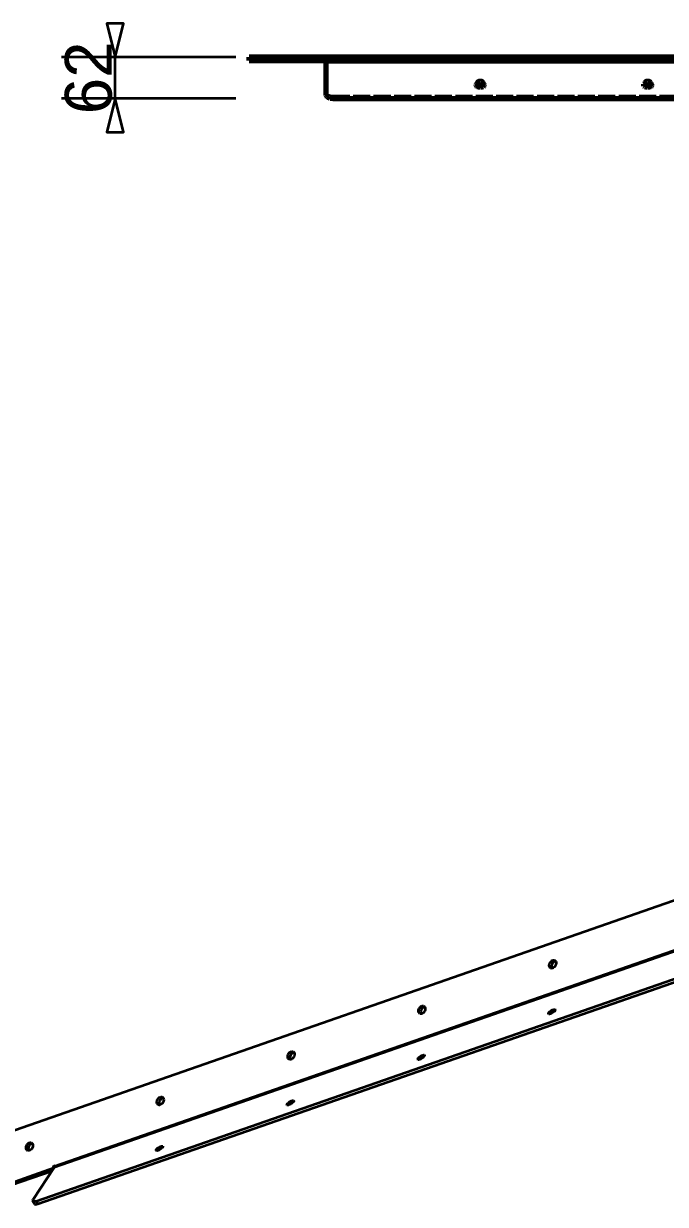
# Model space of a CAD drawing. Header units: millimetres. Extents: x 0 to 420, y 0 to 297.
# Drawn here: x 48.2 to 96.1, y 136.9 to 225.1 of the extents above; entities that cross this region are included whole.
import ezdxf
from ezdxf.enums import TextEntityAlignment as Align

# ---------------------------------------------------------------- set-up
doc = ezdxf.new("R2010")
doc.units = ezdxf.units.MM
doc.linetypes.add('DASHED', pattern=[1.524, 1.27, -0.254])
doc.styles.add('GOST', font='Arial')

msp = doc.modelspace()

# ---------------------------------------------------------------- linework, layer by layer
at = {"color": 7, "lineweight": 35}
for p, q in [((64, 222.563), (51, 222.563)), ((55, 219.462), (55, 222.563)), ((64, 219.462), (51, 219.462))]:
    msp.add_line(p, q, dxfattribs=at)
at = {"color": 1, "lineweight": 70}
for p, q in [((65.003, 222.563), (65, 222.563)), ((65, 222.563), (65, 222.313)), ((65, 222.313), (65, 222.563)), ((65, 222.313), (65.003, 222.313)), ((65.013, 222.563), (65.003, 222.563)), ((65.003, 222.313), (65.013, 222.313)), ((65.028, 222.563), (65.013, 222.563)), ((65.013, 222.313), (65.028, 222.313)), ((65.05, 222.563), (65.028, 222.563)), ((65.028, 222.313), (65.05, 222.313)), ((65.077, 222.563), (65.05, 222.563)), ((65.05, 222.313), (65.077, 222.313)), ((65.109, 222.563), (65.077, 222.563)), ((65.077, 222.313), (65.109, 222.313)), ((65.146, 222.563), (65.109, 222.563)), ((65.109, 222.313), (65.146, 222.313)), ((65.188, 222.563), (65.146, 222.563)), ((65.146, 222.313), (65.188, 222.313)), ((65.234, 222.563), (65.188, 222.563)), ((65.188, 222.313), (65.234, 222.313)), ((65.283, 222.563), (65.234, 222.563)), ((65.234, 222.313), (65.283, 222.313)), ((65.335, 222.563), (65.283, 222.563)), ((65.283, 222.313), (65.335, 222.313)), ((65.389, 222.563), (65.335, 222.563)), ((65.335, 222.313), (65.389, 222.313)), ((65.444, 222.563), (65.389, 222.563)), ((65.389, 222.313), (65.444, 222.313)), ((65.5, 222.563), (65.444, 222.563)), ((65.444, 222.313), (65.5, 222.313)), ((349.75, 222.563), (65.5, 222.563)), ((65.5, 222.313), (65.5, 222.563)), ((65.5, 222.313), (349.75, 222.313)), ((70.75, 222.312), (70.75, 222.313)), ((70.75, 222.313), (70.75, 222.313)), ((70.75, 222.311), (70.75, 222.312)), ((70.75, 222.309), (70.75, 222.311)), ((70.75, 222.307), (70.75, 222.309)), ((70.75, 222.305), (70.75, 222.307)), ((70.75, 222.302), (70.75, 222.305)), ((70.75, 222.298), (70.75, 222.302)), ((70.75, 222.294), (70.75, 222.298)), ((70.75, 222.29), (70.75, 222.294)), ((70.75, 222.285), (70.75, 222.29)), ((70.75, 222.28), (70.75, 222.285)), ((70.75, 222.274), (70.75, 222.28)), ((70.75, 222.268), (70.75, 222.274)), ((70.75, 219.749), (70.75, 222.268)), ((350.25, 222.268), (70.75, 222.268)), ((81.95, 220.466), (81.956, 220.499)), ((81.956, 220.432), (81.95, 220.466)), ((81.956, 220.499), (81.973, 220.532)), ((81.973, 220.4), (81.956, 220.432)), ((81.973, 220.532), (82.001, 220.561)), ((82.001, 220.37), (81.973, 220.4)), ((82.001, 220.561), (82.038, 220.587)), ((82.009, 220.568), (82.057, 220.539)), ((82.038, 220.587), (82.135, 220.625)), ((82.057, 220.539), (82.115, 220.517)), ((82.115, 220.517), (82.181, 220.503)), ((82.135, 220.625), (82.25, 220.638)), ((82.181, 220.503), (82.25, 220.498)), ((82.25, 220.638), (82.365, 220.625)), ((82.25, 220.498), (82.319, 220.503)), ((82.319, 220.503), (82.385, 220.517)), ((82.365, 220.625), (82.462, 220.587)), ((82.385, 220.517), (82.443, 220.539)), ((82.443, 220.539), (82.491, 220.568)), ((82.462, 220.587), (82.499, 220.561)), ((82.499, 220.561), (82.527, 220.532)), ((82.527, 220.4), (82.499, 220.37)), ((82.527, 220.532), (82.544, 220.499)), ((82.544, 220.432), (82.527, 220.4)), ((82.544, 220.499), (82.55, 220.466)), ((82.55, 220.466), (82.544, 220.432)), ((94.45, 220.466), (94.456, 220.499)), ((94.456, 220.432), (94.45, 220.466)), ((94.456, 220.499), (94.473, 220.532)), ((94.473, 220.4), (94.456, 220.432)), ((94.473, 220.532), (94.501, 220.561)), ((94.501, 220.37), (94.473, 220.4)), ((94.501, 220.561), (94.538, 220.587)), ((94.509, 220.568), (94.557, 220.539)), ((94.538, 220.587), (94.635, 220.625)), ((94.557, 220.539), (94.615, 220.517)), ((94.615, 220.517), (94.681, 220.503)), ((94.635, 220.625), (94.75, 220.638)), ((94.681, 220.503), (94.75, 220.498)), ((94.75, 220.638), (94.865, 220.625)), ((94.75, 220.498), (94.819, 220.503)), ((94.819, 220.503), (94.885, 220.517)), ((94.865, 220.625), (94.962, 220.587)), ((94.885, 220.517), (94.943, 220.539)), ((94.943, 220.539), (94.991, 220.568)), ((94.962, 220.587), (94.999, 220.561)), ((94.999, 220.561), (95.027, 220.532)), ((95.027, 220.4), (94.999, 220.37)), ((95.027, 220.532), (95.044, 220.499)), ((95.044, 220.432), (95.027, 220.4)), ((95.044, 220.499), (95.05, 220.466)), ((95.05, 220.466), (95.044, 220.432)), ((70.76, 219.693), (70.75, 219.749)), ((70.788, 219.639), (70.76, 219.693)), ((70.834, 219.589), (70.788, 219.639)), ((70.896, 219.546), (70.834, 219.589)), ((70.972, 219.51), (70.896, 219.546)), ((82.038, 220.344), (82.001, 220.37)), ((82.135, 220.307), (82.038, 220.344)), ((82.25, 220.294), (82.135, 220.307)), ((82.365, 220.307), (82.25, 220.294)), ((82.462, 220.344), (82.365, 220.307)), ((82.499, 220.37), (82.462, 220.344)), ((94.538, 220.344), (94.501, 220.37)), ((94.635, 220.307), (94.538, 220.344)), ((94.75, 220.294), (94.635, 220.307)), ((94.865, 220.307), (94.75, 220.294)), ((94.962, 220.344), (94.865, 220.307)), ((94.999, 220.37), (94.962, 220.344)), ((71.059, 219.484), (70.972, 219.51)), ((71.152, 219.467), (71.059, 219.484)), ((71.25, 219.462), (71.152, 219.467)), ((71.25, 219.462), (350.5, 219.462))]:
    msp.add_line(p, q, dxfattribs=at)
at = {"color": 5, "linetype": 'DASHED', "lineweight": 35}
for p, q in [((65, 222.563), (65.003, 222.563)), ((65.003, 222.313), (65, 222.313)), ((65.003, 222.563), (65.013, 222.563)), ((65.013, 222.313), (65.003, 222.313)), ((65.013, 222.563), (65.028, 222.563)), ((65.028, 222.313), (65.013, 222.313)), ((65.028, 222.563), (65.05, 222.563)), ((65.05, 222.313), (65.028, 222.313)), ((65.05, 222.563), (65.077, 222.563)), ((65.077, 222.313), (65.05, 222.313)), ((65.077, 222.563), (65.109, 222.563)), ((65.109, 222.313), (65.077, 222.313)), ((65.109, 222.563), (65.146, 222.563)), ((65.146, 222.313), (65.109, 222.313)), ((65.146, 222.563), (65.188, 222.563)), ((65.188, 222.313), (65.146, 222.313)), ((65.188, 222.563), (65.234, 222.563)), ((65.234, 222.313), (65.188, 222.313)), ((65.234, 222.563), (65.283, 222.563)), ((65.283, 222.313), (65.234, 222.313)), ((65.283, 222.563), (65.335, 222.563)), ((65.335, 222.313), (65.283, 222.313)), ((65.335, 222.563), (65.389, 222.563)), ((65.389, 222.313), (65.335, 222.313)), ((65.389, 222.563), (65.444, 222.563)), ((65.444, 222.313), (65.389, 222.313)), ((65.444, 222.563), (65.5, 222.563)), ((65.5, 222.313), (65.444, 222.313)), ((65.5, 222.563), (70.65, 222.563)), ((70.65, 222.313), (65.5, 222.313)), ((68.033, 222.563), (68.025, 222.563)), ((68.025, 222.563), (68.033, 222.563)), ((68.033, 222.313), (68.025, 222.313)), ((68.025, 222.313), (68.033, 222.313)), ((68.057, 222.563), (68.033, 222.563)), ((68.033, 222.563), (68.057, 222.563)), ((68.057, 222.313), (68.033, 222.313)), ((68.033, 222.313), (68.057, 222.313)), ((68.096, 222.563), (68.057, 222.563)), ((68.057, 222.563), (68.096, 222.563)), ((68.096, 222.313), (68.057, 222.313)), ((68.057, 222.313), (68.096, 222.313)), ((68.147, 222.563), (68.096, 222.563)), ((68.096, 222.563), (68.147, 222.563)), ((68.147, 222.313), (68.096, 222.313)), ((68.096, 222.313), (68.147, 222.313)), ((68.209, 222.563), (68.147, 222.563)), ((68.147, 222.563), (68.209, 222.563)), ((68.209, 222.313), (68.147, 222.313)), ((68.147, 222.313), (68.209, 222.313)), ((68.278, 222.563), (68.209, 222.563)), ((68.209, 222.563), (68.278, 222.563)), ((68.278, 222.313), (68.209, 222.313)), ((68.209, 222.313), (68.278, 222.313)), ((68.35, 222.563), (68.278, 222.563)), ((68.278, 222.563), (68.35, 222.563)), ((68.35, 222.313), (68.278, 222.313)), ((68.278, 222.313), (68.35, 222.313)), ((68.422, 222.563), (68.35, 222.563)), ((68.35, 222.563), (68.422, 222.563)), ((68.422, 222.313), (68.35, 222.313)), ((68.35, 222.313), (68.422, 222.313)), ((68.491, 222.563), (68.422, 222.563)), ((68.422, 222.563), (68.491, 222.563)), ((68.491, 222.313), (68.422, 222.313)), ((68.422, 222.313), (68.491, 222.313)), ((68.553, 222.563), (68.491, 222.563)), ((68.491, 222.563), (68.553, 222.563)), ((68.553, 222.313), (68.491, 222.313)), ((68.491, 222.313), (68.553, 222.313)), ((68.604, 222.563), (68.553, 222.563)), ((68.553, 222.563), (68.604, 222.563)), ((68.604, 222.313), (68.553, 222.313)), ((68.553, 222.313), (68.604, 222.313)), ((68.643, 222.563), (68.604, 222.563)), ((68.604, 222.563), (68.643, 222.563)), ((68.643, 222.313), (68.604, 222.313)), ((68.604, 222.313), (68.643, 222.313)), ((68.667, 222.563), (68.643, 222.563)), ((68.643, 222.563), (68.667, 222.563)), ((68.667, 222.313), (68.643, 222.313)), ((68.643, 222.313), (68.667, 222.313)), ((68.675, 222.563), (68.667, 222.563)), ((68.667, 222.563), (68.675, 222.563)), ((68.675, 222.313), (68.667, 222.313)), ((68.667, 222.313), (68.675, 222.313)), ((68.675, 222.563), (68.675, 222.313)), ((70.651, 222.563), (70.65, 222.563)), ((70.65, 222.563), (70.65, 222.313)), ((70.65, 222.313), (70.65, 222.563)), ((70.65, 222.313), (70.651, 222.313)), ((70.655, 222.563), (70.651, 222.563)), ((70.651, 222.313), (70.655, 222.313)), ((70.661, 222.563), (70.655, 222.563)), ((70.655, 222.313), (70.661, 222.313)), ((70.669, 222.563), (70.661, 222.563)), ((70.661, 222.313), (70.669, 222.313)), ((70.678, 222.563), (70.669, 222.563)), ((70.669, 222.313), (70.678, 222.313)), ((70.689, 222.563), (70.678, 222.563)), ((70.678, 222.313), (70.689, 222.313)), ((70.7, 222.563), (70.689, 222.563)), ((70.689, 222.313), (70.7, 222.313)), ((70.711, 222.563), (70.7, 222.563)), ((70.7, 222.313), (70.711, 222.313)), ((70.722, 222.563), (70.711, 222.563)), ((70.711, 222.313), (70.722, 222.313)), ((70.731, 222.563), (70.722, 222.563)), ((70.722, 222.313), (70.731, 222.313)), ((70.739, 222.563), (70.731, 222.563)), ((70.731, 222.313), (70.739, 222.313)), ((70.745, 222.563), (70.739, 222.563)), ((70.739, 222.313), (70.745, 222.313)), ((70.749, 222.563), (70.745, 222.563)), ((70.745, 222.313), (70.749, 222.313)), ((70.75, 222.563), (70.749, 222.563)), ((70.749, 222.313), (70.75, 222.313)), ((350.25, 222.563), (70.75, 222.563)), ((70.75, 222.563), (70.75, 222.563)), ((70.75, 222.563), (70.75, 222.561)), ((70.75, 222.313), (70.75, 222.563)), ((70.75, 222.561), (70.75, 222.559)), ((70.75, 222.559), (70.75, 222.556)), ((70.75, 222.556), (70.75, 222.551)), ((70.75, 222.551), (70.75, 222.546)), ((70.75, 222.546), (70.75, 222.54)), ((70.75, 222.54), (70.75, 222.533)), ((70.75, 222.533), (70.75, 222.525)), ((70.75, 222.525), (70.75, 222.516)), ((70.75, 222.516), (70.75, 222.507)), ((70.75, 222.507), (70.75, 222.496)), ((70.75, 222.496), (70.75, 222.485)), ((70.75, 222.485), (70.75, 222.473)), ((70.75, 222.473), (70.75, 219.954)), ((70.75, 222.268), (70.75, 222.473)), ((70.75, 222.313), (350.25, 222.313)), ((80.533, 222.563), (80.525, 222.563)), ((80.525, 222.563), (80.533, 222.563)), ((80.533, 222.313), (80.525, 222.313)), ((80.525, 222.313), (80.533, 222.313)), ((80.557, 222.563), (80.533, 222.563)), ((80.533, 222.563), (80.557, 222.563)), ((80.557, 222.313), (80.533, 222.313)), ((80.533, 222.313), (80.557, 222.313)), ((80.596, 222.563), (80.557, 222.563)), ((80.557, 222.563), (80.596, 222.563)), ((80.596, 222.313), (80.557, 222.313)), ((80.557, 222.313), (80.596, 222.313)), ((80.647, 222.563), (80.596, 222.563)), ((80.596, 222.563), (80.647, 222.563)), ((80.647, 222.313), (80.596, 222.313)), ((80.596, 222.313), (80.647, 222.313)), ((80.709, 222.563), (80.647, 222.563)), ((80.647, 222.563), (80.709, 222.563)), ((80.709, 222.313), (80.647, 222.313)), ((80.647, 222.313), (80.709, 222.313)), ((80.778, 222.563), (80.709, 222.563)), ((80.709, 222.563), (80.778, 222.563)), ((80.778, 222.313), (80.709, 222.313)), ((80.709, 222.313), (80.778, 222.313)), ((80.85, 222.563), (80.778, 222.563)), ((80.778, 222.563), (80.85, 222.563)), ((80.85, 222.313), (80.778, 222.313)), ((80.778, 222.313), (80.85, 222.313)), ((80.922, 222.563), (80.85, 222.563)), ((80.85, 222.563), (80.922, 222.563)), ((80.922, 222.313), (80.85, 222.313)), ((80.85, 222.313), (80.922, 222.313)), ((80.991, 222.563), (80.922, 222.563)), ((80.922, 222.563), (80.991, 222.563)), ((80.991, 222.313), (80.922, 222.313)), ((80.922, 222.313), (80.991, 222.313)), ((81.053, 222.563), (80.991, 222.563)), ((80.991, 222.563), (81.053, 222.563)), ((81.053, 222.313), (80.991, 222.313)), ((80.991, 222.313), (81.053, 222.313)), ((81.104, 222.563), (81.053, 222.563)), ((81.053, 222.563), (81.104, 222.563)), ((81.104, 222.313), (81.053, 222.313)), ((81.053, 222.313), (81.104, 222.313)), ((81.143, 222.563), (81.104, 222.563)), ((81.104, 222.563), (81.143, 222.563)), ((81.143, 222.313), (81.104, 222.313)), ((81.104, 222.313), (81.143, 222.313)), ((81.167, 222.563), (81.143, 222.563)), ((81.143, 222.563), (81.167, 222.563)), ((81.167, 222.313), (81.143, 222.313)), ((81.143, 222.313), (81.167, 222.313)), ((81.175, 222.563), (81.167, 222.563)), ((81.167, 222.563), (81.175, 222.563)), ((81.175, 222.313), (81.167, 222.313)), ((81.167, 222.313), (81.175, 222.313)), ((81.175, 222.563), (81.175, 222.313)), ((93.033, 222.563), (93.025, 222.563)), ((93.025, 222.563), (93.033, 222.563)), ((93.033, 222.313), (93.025, 222.313)), ((93.025, 222.313), (93.033, 222.313)), ((93.057, 222.563), (93.033, 222.563)), ((93.033, 222.563), (93.057, 222.563)), ((93.057, 222.313), (93.033, 222.313)), ((93.033, 222.313), (93.057, 222.313)), ((93.096, 222.563), (93.057, 222.563)), ((93.057, 222.563), (93.096, 222.563)), ((93.096, 222.313), (93.057, 222.313)), ((93.057, 222.313), (93.096, 222.313)), ((93.147, 222.563), (93.096, 222.563)), ((93.096, 222.563), (93.147, 222.563)), ((93.147, 222.313), (93.096, 222.313)), ((93.096, 222.313), (93.147, 222.313)), ((93.209, 222.563), (93.147, 222.563)), ((93.147, 222.563), (93.209, 222.563)), ((93.209, 222.313), (93.147, 222.313)), ((93.147, 222.313), (93.209, 222.313)), ((93.278, 222.563), (93.209, 222.563)), ((93.209, 222.563), (93.278, 222.563)), ((93.278, 222.313), (93.209, 222.313)), ((93.209, 222.313), (93.278, 222.313)), ((93.35, 222.563), (93.278, 222.563)), ((93.278, 222.563), (93.35, 222.563)), ((93.35, 222.313), (93.278, 222.313)), ((93.278, 222.313), (93.35, 222.313)), ((93.422, 222.563), (93.35, 222.563)), ((93.35, 222.563), (93.422, 222.563)), ((93.422, 222.313), (93.35, 222.313)), ((93.35, 222.313), (93.422, 222.313)), ((93.491, 222.563), (93.422, 222.563)), ((93.422, 222.563), (93.491, 222.563)), ((93.491, 222.313), (93.422, 222.313)), ((93.422, 222.313), (93.491, 222.313)), ((93.553, 222.563), (93.491, 222.563)), ((93.491, 222.563), (93.553, 222.563)), ((93.553, 222.313), (93.491, 222.313)), ((93.491, 222.313), (93.553, 222.313)), ((93.604, 222.563), (93.553, 222.563)), ((93.553, 222.563), (93.604, 222.563)), ((93.604, 222.313), (93.553, 222.313)), ((93.553, 222.313), (93.604, 222.313)), ((93.643, 222.563), (93.604, 222.563)), ((93.604, 222.563), (93.643, 222.563)), ((93.643, 222.313), (93.604, 222.313)), ((93.604, 222.313), (93.643, 222.313)), ((93.667, 222.563), (93.643, 222.563)), ((93.643, 222.563), (93.667, 222.563)), ((93.667, 222.313), (93.643, 222.313)), ((93.643, 222.313), (93.667, 222.313)), ((93.675, 222.563), (93.667, 222.563)), ((93.667, 222.563), (93.675, 222.563)), ((93.675, 222.313), (93.667, 222.313)), ((93.667, 222.313), (93.675, 222.313)), ((93.675, 222.563), (93.675, 222.313)), ((81.956, 220.704), (81.95, 220.67)), ((81.95, 220.67), (81.965, 220.617)), ((81.973, 220.736), (81.956, 220.704)), ((81.965, 220.617), (82.009, 220.568)), ((82.001, 220.766), (81.973, 220.736)), ((82.038, 220.792), (82.001, 220.766)), ((82.135, 220.829), (82.038, 220.792)), ((82.25, 220.843), (82.135, 220.829)), ((82.365, 220.829), (82.25, 220.843)), ((82.462, 220.792), (82.365, 220.829)), ((82.499, 220.766), (82.462, 220.792)), ((82.491, 220.568), (82.535, 220.617)), ((82.527, 220.736), (82.499, 220.766)), ((82.544, 220.704), (82.527, 220.736)), ((82.535, 220.617), (82.55, 220.67)), ((82.55, 220.67), (82.544, 220.704)), ((82.55, 220.67), (82.55, 220.466)), ((94.456, 220.704), (94.45, 220.67)), ((94.45, 220.67), (94.465, 220.617)), ((94.473, 220.736), (94.456, 220.704)), ((94.465, 220.617), (94.509, 220.568)), ((94.501, 220.766), (94.473, 220.736)), ((94.538, 220.792), (94.501, 220.766)), ((94.635, 220.829), (94.538, 220.792)), ((94.75, 220.843), (94.635, 220.829)), ((94.865, 220.829), (94.75, 220.843)), ((94.962, 220.792), (94.865, 220.829)), ((94.999, 220.766), (94.962, 220.792)), ((94.991, 220.568), (95.035, 220.617)), ((95.027, 220.736), (94.999, 220.766)), ((95.044, 220.704), (95.027, 220.736)), ((95.035, 220.617), (95.05, 220.67)), ((95.05, 220.67), (95.044, 220.704)), ((95.05, 220.67), (95.05, 220.466)), ((70.75, 219.954), (70.76, 219.898)), ((70.75, 219.749), (70.75, 219.954)), ((70.76, 219.898), (70.788, 219.844)), ((70.788, 219.844), (70.834, 219.794)), ((70.834, 219.794), (70.896, 219.751)), ((70.896, 219.751), (70.972, 219.715)), ((70.972, 219.715), (71.059, 219.689)), ((71.059, 219.689), (71.152, 219.672)), ((71.152, 219.672), (71.25, 219.667)), ((71.25, 219.667), (350.5, 219.667))]:
    msp.add_line(p, q, dxfattribs=at)
at = {"color": 1, "lineweight": 35}
for p, q in [((46.39, 142.065), (268.352, 219.442)), ((268.715, 215.736), (50.462, 139.652)), ((50.49, 139.766), (268.743, 215.85)), ((49.099, 137.136), (267.157, 213.152)), ((49.227, 136.937), (267.285, 212.953)), ((87.406, 154.764), (87.415, 154.823)), ((87.408, 154.707), (87.406, 154.764)), ((87.419, 154.655), (87.408, 154.707)), ((87.415, 154.823), (87.432, 154.883)), ((87.439, 154.61), (87.419, 154.655)), ((87.432, 154.883), (87.459, 154.941)), ((87.468, 154.573), (87.439, 154.61)), ((87.459, 154.941), (87.493, 154.994)), ((87.504, 154.546), (87.468, 154.573)), ((87.493, 154.994), (87.534, 155.042)), ((87.565, 154.527), (87.504, 154.546)), ((87.534, 155.042), (87.579, 155.081)), ((87.579, 154.769), (87.562, 154.68)), ((87.562, 154.68), (87.568, 154.597)), ((87.634, 154.532), (87.565, 154.527)), ((87.568, 154.597), (87.594, 154.526)), ((87.579, 155.081), (87.627, 155.111)), ((87.615, 154.856), (87.579, 154.769)), ((87.668, 154.933), (87.615, 154.856)), ((87.627, 155.111), (87.677, 155.13)), ((87.704, 154.559), (87.634, 154.532)), ((87.734, 154.995), (87.668, 154.933)), ((87.677, 155.13), (87.726, 155.137)), ((87.771, 154.608), (87.704, 154.559)), ((87.726, 155.137), (87.773, 155.133)), ((87.807, 155.036), (87.734, 154.995)), ((87.829, 154.674), (87.771, 154.608)), ((87.773, 155.133), (87.815, 155.117)), ((87.881, 155.052), (87.807, 155.036)), ((87.815, 155.117), (87.856, 155.085)), ((87.875, 154.752), (87.829, 154.674)), ((87.856, 155.085), (87.887, 155.04)), ((87.903, 154.836), (87.875, 154.752)), ((87.887, 155.04), (87.907, 154.984)), ((87.913, 154.92), (87.903, 154.836)), ((87.907, 154.984), (87.913, 154.92)), ((77.732, 151.592), (77.773, 151.639)), ((77.773, 151.639), (77.818, 151.678)), ((77.818, 151.678), (77.867, 151.708)), ((77.867, 151.708), (77.916, 151.727)), ((77.916, 151.727), (77.965, 151.734)), ((77.965, 151.734), (78.012, 151.73)), ((78.046, 151.633), (77.973, 151.593)), ((78.012, 151.73), (78.054, 151.714)), ((78.12, 151.649), (78.046, 151.633)), ((78.054, 151.714), (78.095, 151.682)), ((78.095, 151.682), (78.126, 151.637)), ((78.126, 151.637), (78.146, 151.581)), ((77.645, 151.361), (77.654, 151.421)), ((77.647, 151.304), (77.645, 151.361)), ((77.658, 151.252), (77.647, 151.304)), ((77.654, 151.421), (77.671, 151.48)), ((77.678, 151.207), (77.658, 151.252)), ((77.671, 151.48), (77.698, 151.538)), ((77.707, 151.17), (77.678, 151.207)), ((77.698, 151.538), (77.732, 151.592)), ((77.743, 151.143), (77.707, 151.17)), ((77.804, 151.124), (77.743, 151.143)), ((77.818, 151.366), (77.802, 151.277)), ((77.802, 151.277), (77.807, 151.194)), ((77.873, 151.129), (77.804, 151.124)), ((77.807, 151.194), (77.833, 151.123)), ((77.854, 151.453), (77.818, 151.366)), ((77.907, 151.531), (77.854, 151.453)), ((77.943, 151.156), (77.873, 151.129)), ((77.973, 151.593), (77.907, 151.531)), ((78.01, 151.205), (77.943, 151.156)), ((78.069, 151.271), (78.01, 151.205)), ((78.114, 151.349), (78.069, 151.271)), ((78.142, 151.433), (78.114, 151.349)), ((78.152, 151.517), (78.142, 151.433)), ((78.146, 151.581), (78.152, 151.517)), ((87.341, 151.144), (87.345, 151.169)), ((87.346, 151.125), (87.341, 151.144)), ((87.345, 151.169), (87.383, 151.23)), ((87.375, 151.107), (87.346, 151.125)), ((87.425, 151.107), (87.375, 151.107)), ((87.383, 151.23), (87.453, 151.301)), ((87.492, 151.125), (87.425, 151.107)), ((87.453, 151.301), (87.545, 151.369)), ((87.57, 151.158), (87.492, 151.125)), ((87.545, 151.369), (87.646, 151.425)), ((87.65, 151.204), (87.57, 151.158)), ((87.646, 151.425), (87.739, 151.46)), ((87.725, 151.258), (87.65, 151.204)), ((87.788, 151.315), (87.725, 151.258)), ((87.739, 151.46), (87.811, 151.469)), ((87.833, 151.369), (87.788, 151.315)), ((87.811, 151.469), (87.835, 151.462)), ((87.855, 151.416), (87.833, 151.369)), ((87.835, 151.462), (87.851, 151.45)), ((87.851, 151.45), (87.855, 151.416)), ((67.911, 148.078), (67.937, 148.135)), ((67.937, 148.135), (67.971, 148.189)), ((67.971, 148.189), (68.012, 148.236)), ((68.012, 148.236), (68.057, 148.276)), ((68.057, 148.276), (68.106, 148.305)), ((68.147, 148.128), (68.093, 148.05)), ((68.106, 148.305), (68.155, 148.324)), ((68.213, 148.19), (68.147, 148.128)), ((68.155, 148.324), (68.204, 148.332)), ((68.204, 148.332), (68.251, 148.327)), ((68.285, 148.23), (68.213, 148.19)), ((68.251, 148.327), (68.293, 148.312)), ((68.359, 148.246), (68.285, 148.23)), ((68.293, 148.312), (68.334, 148.279)), ((68.334, 148.279), (68.366, 148.234)), ((68.366, 148.234), (68.385, 148.178)), ((68.391, 148.115), (68.382, 148.031)), ((68.385, 148.178), (68.391, 148.115)), ((67.884, 147.958), (67.893, 148.018)), ((67.886, 147.902), (67.884, 147.958)), ((67.897, 147.85), (67.886, 147.902)), ((67.893, 148.018), (67.911, 148.078)), ((67.917, 147.804), (67.897, 147.85)), ((67.946, 147.768), (67.917, 147.804)), ((67.982, 147.741), (67.946, 147.768)), ((68.043, 147.722), (67.982, 147.741)), ((68.057, 147.963), (68.041, 147.874)), ((68.041, 147.874), (68.046, 147.791)), ((68.112, 147.726), (68.043, 147.722)), ((68.046, 147.791), (68.073, 147.721)), ((68.093, 148.05), (68.057, 147.963)), ((68.182, 147.754), (68.112, 147.726)), ((68.249, 147.802), (68.182, 147.754)), ((68.308, 147.868), (68.249, 147.802)), ((68.353, 147.946), (68.308, 147.868)), ((68.382, 148.031), (68.353, 147.946)), ((77.58, 147.741), (77.584, 147.766)), ((77.585, 147.722), (77.58, 147.741)), ((77.584, 147.766), (77.622, 147.828)), ((77.614, 147.705), (77.585, 147.722)), ((77.664, 147.705), (77.614, 147.705)), ((77.622, 147.828), (77.692, 147.898)), ((77.731, 147.722), (77.664, 147.705)), ((77.692, 147.898), (77.785, 147.967)), ((77.809, 147.756), (77.731, 147.722)), ((77.785, 147.967), (77.885, 148.023)), ((77.889, 147.801), (77.809, 147.756)), ((77.885, 148.023), (77.978, 148.057)), ((77.964, 147.855), (77.889, 147.801)), ((78.027, 147.912), (77.964, 147.855)), ((77.978, 148.057), (78.05, 148.066)), ((78.072, 147.966), (78.027, 147.912)), ((78.05, 148.066), (78.075, 148.06)), ((78.094, 148.013), (78.072, 147.966)), ((78.075, 148.06), (78.09, 148.047)), ((78.09, 148.047), (78.094, 148.013)), ((58.124, 144.556), (58.132, 144.615)), ((58.132, 144.615), (58.15, 144.675)), ((58.15, 144.675), (58.176, 144.733)), ((58.176, 144.733), (58.21, 144.786)), ((58.21, 144.786), (58.251, 144.834)), ((58.251, 144.834), (58.296, 144.873)), ((58.296, 144.873), (58.345, 144.903)), ((58.332, 144.648), (58.296, 144.561)), ((58.386, 144.725), (58.332, 144.648)), ((58.345, 144.903), (58.395, 144.921)), ((58.452, 144.787), (58.386, 144.725)), ((58.395, 144.921), (58.444, 144.929)), ((58.444, 144.929), (58.49, 144.925)), ((58.525, 144.828), (58.452, 144.787)), ((58.49, 144.925), (58.532, 144.909)), ((58.598, 144.844), (58.525, 144.828)), ((58.532, 144.909), (58.574, 144.877)), ((58.574, 144.877), (58.605, 144.832)), ((58.621, 144.628), (58.592, 144.544)), ((58.605, 144.832), (58.624, 144.776)), ((58.631, 144.712), (58.621, 144.628)), ((58.624, 144.776), (58.631, 144.712)), ((68.024, 144.564), (68.124, 144.62)), ((68.124, 144.62), (68.218, 144.655)), ((68.218, 144.655), (68.289, 144.663)), ((68.289, 144.663), (68.314, 144.657)), ((68.333, 144.61), (68.311, 144.563)), ((68.314, 144.657), (68.329, 144.644)), ((68.329, 144.644), (68.333, 144.61)), ((58.125, 144.499), (58.124, 144.556)), ((58.136, 144.447), (58.125, 144.499)), ((58.156, 144.402), (58.136, 144.447)), ((58.185, 144.365), (58.156, 144.402)), ((58.221, 144.338), (58.185, 144.365)), ((58.283, 144.319), (58.221, 144.338)), ((58.296, 144.561), (58.28, 144.472)), ((58.28, 144.472), (58.285, 144.389)), ((58.351, 144.323), (58.283, 144.319)), ((58.285, 144.389), (58.312, 144.318)), ((58.421, 144.351), (58.351, 144.323)), ((58.488, 144.4), (58.421, 144.351)), ((58.547, 144.466), (58.488, 144.4)), ((58.592, 144.544), (58.547, 144.466)), ((67.819, 144.339), (67.823, 144.363)), ((67.824, 144.319), (67.819, 144.339)), ((67.823, 144.363), (67.861, 144.425)), ((67.853, 144.302), (67.824, 144.319)), ((67.903, 144.302), (67.853, 144.302)), ((67.861, 144.425), (67.931, 144.496)), ((67.97, 144.32), (67.903, 144.302)), ((67.931, 144.496), (68.024, 144.564)), ((68.048, 144.353), (67.97, 144.32)), ((68.128, 144.399), (68.048, 144.353)), ((68.203, 144.453), (68.128, 144.399)), ((68.266, 144.509), (68.203, 144.453)), ((68.311, 144.563), (68.266, 144.509)), ((48.363, 141.153), (48.371, 141.212)), ((48.364, 141.096), (48.363, 141.153)), ((48.375, 141.044), (48.364, 141.096)), ((48.371, 141.212), (48.389, 141.272)), ((48.389, 141.272), (48.415, 141.33)), ((48.415, 141.33), (48.45, 141.384)), ((48.45, 141.384), (48.49, 141.431)), ((48.49, 141.431), (48.535, 141.47)), ((48.535, 141.158), (48.519, 141.069)), ((48.519, 141.069), (48.524, 140.986)), ((48.535, 141.47), (48.584, 141.5)), ((48.571, 141.245), (48.535, 141.158)), ((48.625, 141.323), (48.571, 141.245)), ((48.584, 141.5), (48.634, 141.519)), ((48.691, 141.384), (48.625, 141.323)), ((48.634, 141.519), (48.683, 141.526)), ((48.683, 141.526), (48.729, 141.522)), ((48.764, 141.425), (48.691, 141.384)), ((48.786, 141.063), (48.728, 140.997)), ((48.729, 141.522), (48.771, 141.506)), ((48.837, 141.441), (48.764, 141.425)), ((48.771, 141.506), (48.813, 141.474)), ((48.831, 141.141), (48.786, 141.063)), ((48.813, 141.474), (48.844, 141.429)), ((48.86, 141.225), (48.831, 141.141)), ((48.844, 141.429), (48.863, 141.373)), ((48.87, 141.309), (48.86, 141.225)), ((48.863, 141.373), (48.87, 141.309)), ((58.1, 141.022), (58.17, 141.093)), ((58.17, 141.093), (58.263, 141.161)), ((58.263, 141.161), (58.363, 141.217)), ((58.363, 141.217), (58.457, 141.252)), ((58.506, 141.107), (58.443, 141.05)), ((58.457, 141.252), (58.529, 141.261)), ((58.55, 141.161), (58.506, 141.107)), ((58.529, 141.261), (58.553, 141.254)), ((58.572, 141.208), (58.55, 141.161)), ((58.553, 141.254), (58.568, 141.241)), ((58.568, 141.241), (58.572, 141.208)), ((48.396, 140.999), (48.375, 141.044)), ((48.424, 140.962), (48.396, 140.999)), ((48.46, 140.935), (48.424, 140.962)), ((48.522, 140.916), (48.46, 140.935)), ((48.59, 140.921), (48.522, 140.916)), ((48.524, 140.986), (48.551, 140.915)), ((48.661, 140.948), (48.59, 140.921)), ((48.728, 140.997), (48.661, 140.948)), ((58.058, 140.936), (58.063, 140.961)), ((58.064, 140.917), (58.058, 140.936)), ((58.063, 140.961), (58.1, 141.022)), ((58.092, 140.899), (58.064, 140.917)), ((58.142, 140.899), (58.092, 140.899)), ((58.21, 140.917), (58.142, 140.899)), ((58.287, 140.95), (58.21, 140.917)), ((58.367, 140.996), (58.287, 140.95)), ((58.443, 141.05), (58.367, 140.996)), ((50.412, 139.597), (46.39, 138.195)), ((46.547, 138.11), (50.309, 139.421)), ((48.888, 137.271), (50.462, 139.652)), ((50.412, 139.739), (50.418, 139.764)), ((50.412, 139.597), (50.412, 139.739)), ((50.412, 139.739), (50.482, 139.7)), ((50.422, 139.591), (50.412, 139.597)), ((50.418, 139.764), (50.434, 139.787)), ((50.434, 139.787), (50.455, 139.798)), ((50.455, 139.798), (50.475, 139.796)), ((50.462, 139.652), (50.483, 139.702)), ((50.475, 139.796), (50.486, 139.784)), ((50.483, 139.702), (50.49, 139.766)), ((50.486, 139.784), (50.49, 139.766)), ((48.849, 137.162), (48.851, 137.193)), ((48.858, 137.136), (48.849, 137.162)), ((48.851, 137.193), (48.888, 137.271)), ((48.89, 137.112), (48.858, 137.136)), ((48.986, 136.938), (48.858, 137.136)), ((48.943, 137.104), (48.89, 137.112)), ((49.014, 137.112), (48.943, 137.104)), ((48.986, 136.938), (49.018, 136.913)), ((49.099, 137.136), (49.014, 137.112)), ((49.018, 136.913), (49.071, 136.905)), ((49.071, 136.905), (49.142, 136.913)), ((49.227, 136.937), (49.099, 137.136)), ((49.142, 136.913), (49.227, 136.937))]:
    msp.add_line(p, q, dxfattribs=at)
at = {"color": 7, "lineweight": 35}
for points in [[(55, 222.563), (55.625, 225.063), (54.375, 225.063)], [(55, 219.462), (54.375, 216.962), (55.625, 216.962)]]:
    msp.add_lwpolyline(points, close=True, dxfattribs=at)

# ---------------------------------------------------------------- texts
at = {"color": 7, "style": 'GOST'}
msp.add_text('62', height=3.5, rotation=90, dxfattribs=at).set_placement((53, 221.013), align=Align.MIDDLE)

doc.saveas('drawing.dxf')
